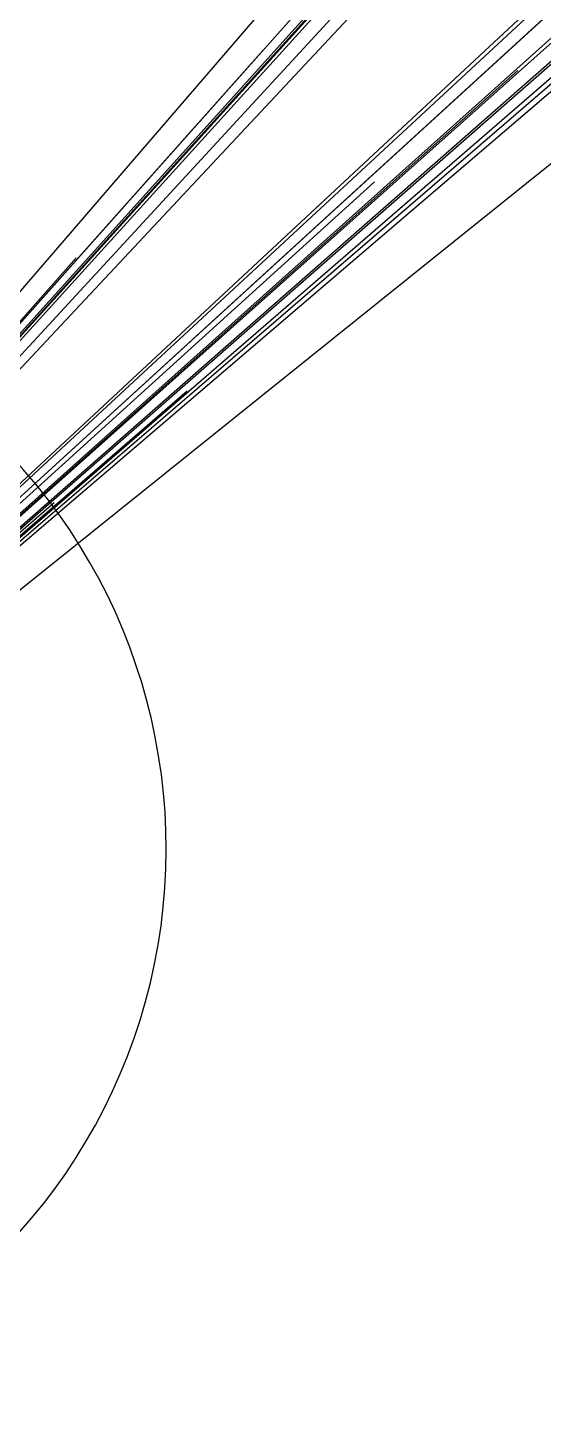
# Model space of a CAD drawing. Header units: metres. Extents: x -2106 to 74659, y -2082 to 64514.
# Drawn here: x 10539 to 17007, y -2082 to 15424 of the extents above; entities that cross this region are included whole.
import ezdxf

# ---------------------------------------------------------------- set-up
doc = ezdxf.new("R2010")
doc.units = ezdxf.units.M

msp = doc.modelspace()

# ---------------------------------------------------------------- linework, layer by layer
at = {"layer": 'MCD_Layer_0'}
for p in [(58300.757767, 64513.757721), (74658.515506, 64245.007752), (64513.757721, 58943.132719), (52704.007766, 58300.757767), (58943.132719, 52704.007766), (45488.507714, 51059.132716), (39184.007764, 45488.507714), (51059.132716, 44787.257765), (44787.257765, 39184.007764), (31234.449174, 34590.02334), (28976.753881, 32171.628854), (32171.628854, 29389.628853), (26175.06638, 28976.753881), (27076.261664, 28907.949168), (34590.02334, 27744.636651), (24985.636666, 27076.261664), (28907.949168, 26889.386671), (29389.628853, 26175.06638), (27744.636651, 25693.386657), (22786.878858, 19713.253858), (20866.628875, 17838.878873), (15145.376924, 16688.753849), (13490.564439, 15145.376924), (16688.753849, 14891.408189), (14891.408189, 13490.564439), (11146.033172, 12537.033173), (12537.033173, 10867.501939), (10867.501939, 9466.689438)]:
    msp.add_line(p, (0, 0), dxfattribs=at)
msp.add_arc((5067.855001, 5125.571687), 7207.261137, 225.321188, 47.098239, dxfattribs=at)

doc.saveas('drawing.dxf')
